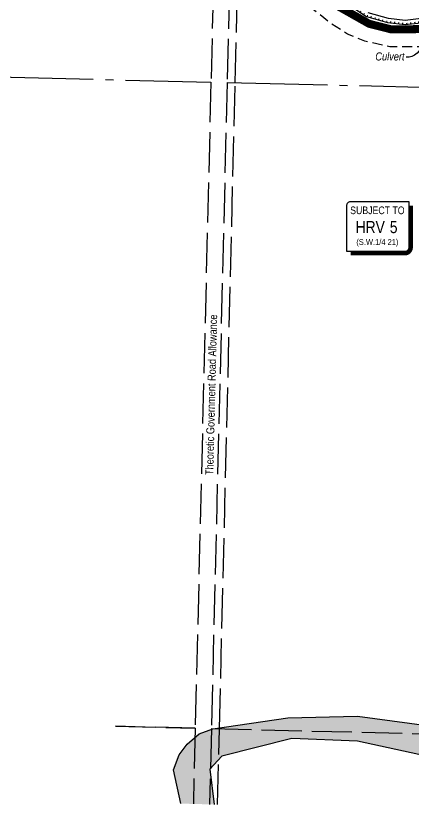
# Model space of a CAD drawing. Extents: x 383425 to 391668, y 6055101 to 6059545.
# Drawn here: x 389704 to 390198, y 6055137 to 6056125 of the extents above; entities that cross this region are included whole.
import ezdxf
from ezdxf.enums import TextEntityAlignment as Align

# ---------------------------------------------------------------- set-up
doc = ezdxf.new("R2010")
doc.units = 0
doc.header["$LTSCALE"] = 5
for name, pattern in [('foc-ACCESSROAD', [3.75, 2.5, -1.25]), ('foc-QUARTERLINE', [33, 25, -3, 2, -3]), ('foc-TOPO', [1, 0.2, -0.8]), ('foc-UNSURVEYED', [12.5, 10, -2.5])]:
    doc.linetypes.add(name, pattern=pattern)
for name, color, linetype in [('AS-ROADS', 254, 'Continuous'), ('CG-NOTES', 7, 'Continuous'), ('CTW', 7, 'Continuous'), ('F-AR', 190, 'foc-ACCESSROAD'), ('L-QSEC', 8, 'foc-QUARTERLINE'), ('L-ROAD-T', 7, 'Continuous'), ('L-USEC', 7, 'foc-UNSURVEYED'), ('P-PROPOSED', 10, 'Continuous'), ('T-LOW-AREA', 48, 'foc-TOPO'), ('T-WATER', 160, 'Continuous'), ('T-WATER-H', 133, 'Continuous')]:
    doc.layers.add(name, color=color, linetype=linetype)
doc.layers.add('T-TEXT', color=48, linetype='Continuous', lineweight=18)
doc.styles.add('80CG', font='ARIALN.TTF', dxfattribs={"height": 10})
doc.styles.add('80L', font='ARIALN.TTF', dxfattribs={"height": 10})
doc.styles.add('HRV', font='ARIALN.TTF', dxfattribs={"height": 3})
doc.dimstyles.new('Compass 5 000', dxfattribs={"dimscale": 5, "dimtxt": 9, "dimasz": 2, "dimexe": 0.2, "dimexo": 0.0625, "dimgap": 0.5, "dimtad": 0, "dimtih": 1, "dimtoh": 1, "dimzin": 0, "dimdsep": 46, "dimtxsty": '80CG', "dimcen": 0.1, "dimse1": 1, "dimse2": 1, "dimclrd": 256, "dimclrt": 256, "dimaunit": 1, "dimadec": 4, "dimazin": 0, "dimtfac": 0.06, "dimtofl": 0, "dimtmove": 0, "dimatfit": 1, "dimfxl": 0.2, "dimtolj": 1, "dimtzin": 0, "dimlwd": -1, "dimarcsym": 0})

# ---------------------------------------------------------------- blocks, each defined once
blk = doc.blocks.new('HRV')
blk.add_lwpolyline([(-35.14, 31.6), (37.21, 31.6), (37.21, -25.54, -0.414214), (32.21, -30.54), (-40.14, -30.54), (-40.14, 26.6, -0.414214)], format="xyb", close=True)
at = {"const_width": 5, "flags": 128}
blk.add_lwpolyline([(-35.14, -33.04), (32.21, -33.04, 0.414214), (39.71, -25.54), (39.71, 26.6)], format="xyb", dxfattribs=at)
at = {"style": '80L'}
blk.add_text('SUBJECT TO', height=9.5, dxfattribs=at).set_placement((-2.01, 13.06), align=Align.BOTTOM_CENTER)
blk.add_attdef('(N.W.1/4 00)', text='', height=7.12, dxfattribs=at).set_placement((-2.01, -24.45), align=Align.BOTTOM_CENTER)
at = {"layer": 'CTW', "color": 3, "style": 'HRV'}
blk.add_text('HRV', height=15, dxfattribs=at).set_placement((-10.88, -0.18), align=Align.MIDDLE_CENTER)
blk.add_attdef('0', text='', height=15, dxfattribs=at).set_placement((18.28, -0.18), align=Align.MIDDLE_CENTER)

msp = doc.modelspace()

# ---------------------------------------------------------------- hatches: boundary and pattern name
at = {"layer": 'T-WATER-H'}
h = msp.add_hatch(color=256, dxfattribs=at)
h.dxf.hatch_style = 1
h.paths.add_polyline_path([(389909.167, 6055145.085), (389950.414, 6055144.004), (389945.002, 6055187.998), (389960.001, 6055203.998), (390046.998, 6055225.998), (390129.002, 6055222.998), (390252.999, 6055196.006), (390268.999, 6055195.999), (390331.998, 6055180.003), (390366.999, 6055161.002), (390422.997, 6055138.998), (390447, 6055136.999), (390505.997, 6055146.001), (390529.001, 6055158.998), (390540.997, 6055186.001), (390589.002, 6055245.995), (390617.999, 6055267.003), (390644, 6055269.993), (390670.999, 6055277.997), (390763.999, 6055340.999), (390781, 6055355.998), (390783.001, 6055364.002), (390788.999, 6055378.005), (390779.997, 6055410.004), (390780.001, 6055424.002), (390802.998, 6055452.002), (390916.997, 6055517.998), (390925.002, 6055519.002), (390935.002, 6055528.001), (390978.997, 6055535.997), (391020.997, 6055529.004), (391031.999, 6055530.001), (391132.999, 6055510.005), (391161, 6055496.002), (391221, 6055482.001), (391252.001, 6055473.001), (391323.001, 6055431), (391329.998, 6055427.001), (391356.001, 6055427), (391370.002, 6055430.997), (391437.999, 6055470), (391494.999, 6055494.999), (391558.002, 6055533.001), (391644.996, 6055599.003), (391657.916, 6055621.032), (391660.514, 6055720.167), (391653.999, 6055717), (391643.001, 6055706.001), (391615.997, 6055634.994), (391521.998, 6055556.006), (391496.002, 6055534.002), (391354.001, 6055452.002), (391325.999, 6055450.994), (391266.996, 6055496), (391248.998, 6055505.996), (391226.998, 6055514.001), (391218.003, 6055517), (391156.999, 6055538.001), (391033.002, 6055565.006), (390929.996, 6055565.999), (390886.998, 6055546.003), (390830.996, 6055500.003), (390780.998, 6055478.999), (390756.997, 6055457.999), (390747.998, 6055440.998), (390731.233, 6055399.256), (390725.349, 6055390.847), (390717.096, 6055380.971), (390708.301, 6055371.48), (390696.305, 6055360.414), (390682.074, 6055346.653), (390669.175, 6055333.235), (390662.069, 6055324.671), (390569.998, 6055272.001), (390529.002, 6055212.998), (390520.003, 6055194.004), (390507.001, 6055180.003), (390495.003, 6055174.996), (390471.999, 6055171.999), (390446.002, 6055175.002), (390416.997, 6055183.996), (390360, 6055223.001), (390129, 6055254.002), (390041.999, 6055252.001), (389948.998, 6055237.995), (389931.997, 6055231.998), (389917, 6055219.003), (389907.002, 6055205.999), (389900.002, 6055187.003)])

# ---------------------------------------------------------------- linework, layer by layer
at = {"layer": 'AS-ROADS', "const_width": 9.996, "flags": 128}
msp.add_lwpolyline([(389573.223, 6056577.377), (389751.284, 6056430.45), (389898.603, 6056307.945), (390060.669, 6056172.294), (390102.558, 6056138.599), (390143.396, 6056115.509), (390171.101, 6056108.497), (390209.026, 6056108.926), (390234.382, 6056116.787)], dxfattribs=at)
at = {"layer": 'F-AR', "flags": 128}
msp.add_lwpolyline([(390877.971, 6056512.245), (390852.783, 6056495.972), (390778.133, 6056446.86), (390713.132, 6056404.093), (390594.388, 6056328.645), (390476.2, 6056253.552), (390459.76, 6056242.14), (390322.063, 6056146.923), (390275.044, 6056114.761), (390236.604, 6056094.387), (390207.083, 6056086.662), (390168.998, 6056086.913), (390137.943, 6056093.828), (390116.486, 6056102.763), (390096.251, 6056115.753), (390086.908, 6056122.936), (390030.227, 6056168.258), (389980.762, 6056210.156), (389951.2, 6056235.195), (389900.766, 6056277.912), (389748.384, 6056406.312), (389565.341, 6056560.757), (389549.857, 6056573.609), (389182.785, 6056865.801), (389165.582, 6056879.496), (389143.707, 6056896.908), (388813.908, 6057159.431), (388797.848, 6057172.809), (388761.101, 6057203.432), (388467.903, 6057468.178), (388430.959, 6057507.086), (388396.45, 6057542.556), (388390.811, 6057547.927), (388361.331, 6057576.005), (388335.715, 6057600.403), (388204.002, 6057713.479), (388203.617, 6057713.86), (388192.574, 6057723.351), (388188.761, 6057726.626), (388177.196, 6057736.305), (388126.982, 6057778.731), (388015.108, 6057871.31), (387961.38, 6057917.692), (387781.45, 6058069.486), (387714.854, 6058126.121), (387667.167, 6058163.539), (387576.541, 6058238.325), (387572.544, 6058241.624), (387528.369, 6058279.232), (387481.845, 6058317.732), (387443.623, 6058349.914), (387347.634, 6058430.939), (387218.838, 6058537.914), (387213.856, 6058541.91), (387126.869, 6058614.8), (387120.109, 6058620.45), (387069.557, 6058657.115), (387037.363, 6058674.89), (387009.94, 6058686.822), (386982.349, 6058696.01), (386977.816, 6058697.022), (386791.07, 6058722.464), (386728.525, 6058725.642), (386585.57, 6058720.924), (386362.47, 6058706.607), (386075.392, 6058691.53), (386018.656, 6058691.361), (385965.682, 6058695.887), (385964.513, 6058696.095), (385917.316, 6058704.497), (385915.295, 6058704.857), (385902.365, 6058708.524), (385741.991, 6058754.01), (385569.958, 6058805.842), (385555.664, 6058810.22), (385529.166, 6058818.203), (385491.362, 6058829.59), (385476.01, 6058834.215), (385470.848, 6058835.768), (385465.754, 6058837.307), (385464.375, 6058837.722), (385369.004, 6058866.49), (385275.259, 6058894.764), (385244.513, 6058903.768), (385178.102, 6058923.174), (385148.151, 6058931.951), (385126.875, 6058938.185), (385057.89, 6058955.047), (385001.702, 6058964.737), (384498.738, 6059021.067), (384464.765, 6059028.11), (384450.082, 6059031.154), (384446.204, 6059031.957), (384436.882, 6059035.166), (384418.407, 6059041.564), (384408.831, 6059044.819), (384370.373, 6059063.828), (384349.662, 6059077.455), (384336.553, 6059086.082), (384315.177, 6059104.703), (384295.733, 6059121.642), (384269.991, 6059151.762), (384253.968, 6059175.758), (384239.234, 6059204.595), (384228.764, 6059232.155), (384216.041, 6059277.869), (384184.468, 6059426.84), (384162.904, 6059528.595)], dxfattribs=at)
at = {"layer": 'L-QSEC'}
for p, q in [((389180.268, 6056061.319), (389946.51, 6056042.98)), ((389966.616, 6056042.491), (390733.412, 6056024.107))]:
    msp.add_line(p, q, dxfattribs=at)
at = {"layer": 'L-USEC'}
for p, q in [((389966.12, 6056847.06), (389946.51, 6056042.98)), ((389986.226, 6056846.571), (389966.616, 6056042.49)), ((389976.67, 6056042.25), (389996.27, 6056846.33)), ((389946.51, 6056042.98), (389926.91, 6055238.9)), ((389966.616, 6056042.49), (389947.016, 6055238.41)), ((389957.06, 6055238.17), (389976.67, 6056042.25)), ((389827.757, 6055241.273), (389926.91, 6055238.9)), ((389926.91, 6055238.9), (389827.757, 6055241.273)), ((389926.91, 6055238.9), (389924.613, 6055144.68)), ((389947.016, 6055238.41), (389944.72, 6055144.19)), ((389947.016, 6055238.411), (390748.49, 6055219.19)), ((389954.762, 6055143.89), (389957.06, 6055238.17))]:
    msp.add_line(p, q, dxfattribs=at)
at = {"layer": 'P-PROPOSED'}
for points in [[(390096.649, 6056153.587), (390140.095, 6056124.714), (390166.363, 6056116.989), (390188.287, 6056114.45), (390207.906, 6056116.891)], [(390211.375, 6056122.359), (390188.266, 6056119.484), (390167.363, 6056121.905), (390142.231, 6056129.295)]]:
    msp.add_lwpolyline(points, dxfattribs=at)
at = {"layer": 'T-LOW-AREA', "flags": 128}
msp.add_lwpolyline([(390210.452, 6056117.535), (390206.37, 6056117.707), (390188.283, 6056115.457), (390166.563, 6056117.972), (390140.522, 6056125.63), (390097.248, 6056154.389), (390056.377, 6056188.59), (389882.962, 6056332.681), (389680.339, 6056500.588), (389657.532, 6056519.836), (389616.556, 6056553.579), (389569.636, 6056592.53), (389544.977, 6056612.577), (389403.389, 6056727.556), (389165.263, 6056923.131), (388850.741, 6057183.154), (388849.124, 6057187.397), (388848.94, 6057195.669)], dxfattribs=at)
at = {"layer": 'T-WATER', "flags": 128}
for points in [[(389909.167, 6055145.085), (389900.002, 6055187.003), (389907.002, 6055205.999), (389917, 6055219.003), (389931.997, 6055231.998), (389948.998, 6055237.995), (390041.999, 6055252.001), (390129, 6055254.002), (390360, 6055223.001)], [(390252.999, 6055196.006), (390129.002, 6055222.998), (390046.998, 6055225.998), (389960.001, 6055203.998), (389945.002, 6055187.998), (389950.414, 6055144.004)]]:
    msp.add_lwpolyline(points, dxfattribs=at)

# ---------------------------------------------------------------- block references
at = {"layer": 'CG-NOTES'}
msp.add_blockref('HRV', (390155.645, 6055862.737), dxfattribs=at).add_auto_attribs({'(N.W.1/4 00)': '(S.W.1/4 21)', '0': '5'})

# ---------------------------------------------------------------- texts
at = {"layer": 'L-ROAD-T', "style": '80L'}
msp.add_text('Theoretic Government Road Allowance', height=9.99619, rotation=88.603653, dxfattribs=at).set_placement((389946.82, 6055653.849), align=Align.MIDDLE_CENTER)
at = {"layer": 'T-TEXT', "insert": (390169.287, 6056074.808), "char_height": 9.99619, "width": 36.30035, "attachment_point": 5, "style": '80CG'}
msp.add_mtext('{\\fArial Narrow|b0|i1|c0|p34;Culvert}', dxfattribs=at)

# ---------------------------------------------------------------- leaders
at = {"layer": 'T-TEXT', "path_type": 1}
msp.add_leader([(390216.888, 6056093.932), (390193.116, 6056074.003), (390189.358, 6056073.824)], dimstyle='Compass 5 000', override={"dimgap": 0.5, "dimtad": 0}, dxfattribs=at)

doc.saveas('drawing.dxf')
